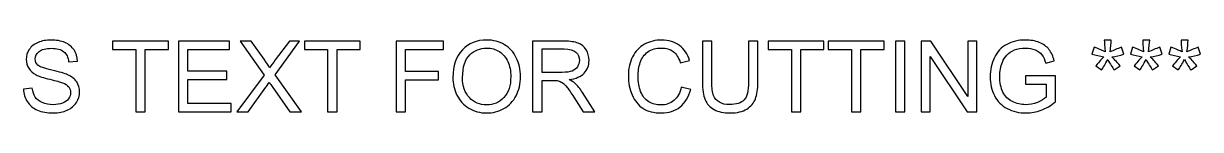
# Model space of a CAD drawing. Header units: centimetres. Extents: x -30.3 to 10.2, y 11.2 to 20.1.
# Drawn here: x -10.03 to 10.18, y 16.93 to 18.18 of the extents above; entities that cross this region are included whole.
import ezdxf

# ---------------------------------------------------------------- set-up
doc = ezdxf.new("R2010")
doc.units = ezdxf.units.CM
doc.header["$MEASUREMENT"] = 0
doc.layers.add('Layer 1', color=7, linetype='Continuous')

msp = doc.modelspace()

# ---------------------------------------------------------------- linework, layer by layer
at = {"layer": 'Layer 1', "color": 22}
for points, knots in [([(-10.03133, 17.33944), (-10.03133, 17.33944), (-9.88062, 17.35298), (-9.88062, 17.35298), (-9.88062, 17.35298), (-9.87356, 17.29202), (-9.85691, 17.24207), (-9.83067, 17.20284), (-9.83067, 17.20284), (-9.80442, 17.16389), (-9.76378, 17.13229), (-9.70875, 17.10801), (-9.70875, 17.10801), (-9.65371, 17.08403), (-9.59163, 17.07189), (-9.52276, 17.07189), (-9.52276, 17.07189), (-9.46152, 17.07189), (-9.40762, 17.08092), (-9.36077, 17.09927), (-9.36077, 17.09927), (-9.31392, 17.11761), (-9.27921, 17.14273), (-9.25635, 17.17462), (-9.25635, 17.17462), (-9.23349, 17.20651), (-9.22192, 17.24122), (-9.22192, 17.27848), (-9.22192, 17.27848), (-9.22192, 17.31629), (-9.23292, 17.34931), (-9.25493, 17.37782), (-9.25493, 17.37782), (-9.27695, 17.40604), (-9.31335, 17.42975), (-9.36415, 17.44922), (-9.36415, 17.44922), (-9.39661, 17.46164), (-9.46858, 17.48139), (-9.58005, 17.5082), (-9.58005, 17.5082), (-9.69153, 17.53502), (-9.76943, 17.56013), (-9.81402, 17.58384), (-9.81402, 17.58384), (-9.87187, 17.61432), (-9.91477, 17.65214), (-9.94299, 17.69701), (-9.94299, 17.69701), (-9.9715, 17.74188), (-9.98561, 17.7924), (-9.98561, 17.848), (-9.98561, 17.848), (-9.98561, 17.90952), (-9.96811, 17.96681), (-9.9334, 18.01987), (-9.9334, 18.01987), (-9.89868, 18.07321), (-9.84816, 18.11357), (-9.78128, 18.14123), (-9.78128, 18.14123), (-9.71467, 18.16889), (-9.64045, 18.18271), (-9.55889, 18.18271), (-9.55889, 18.18271), (-9.46914, 18.18271), (-9.38984, 18.16832), (-9.32126, 18.13925), (-9.32126, 18.13925), (-9.25268, 18.11047), (-9.1999, 18.06785), (-9.16293, 18.01141), (-9.16293, 18.01141), (-9.12596, 17.95524), (-9.1062, 17.89146), (-9.10338, 17.82034), (-9.10338, 17.82034), (-9.10338, 17.82034), (-9.25747, 17.80849), (-9.25747, 17.80849), (-9.25747, 17.80849), (-9.26566, 17.88497), (-9.2936, 17.94283), (-9.34129, 17.98177), (-9.34129, 17.98177), (-9.38899, 18.021), (-9.45955, 18.04047), (-9.55268, 18.04047), (-9.55268, 18.04047), (-9.64976, 18.04047), (-9.7206, 18.02269), (-9.76491, 17.98713), (-9.76491, 17.98713), (-9.80922, 17.95157), (-9.83151, 17.90868), (-9.83151, 17.85844), (-9.83151, 17.85844), (-9.83151, 17.81498), (-9.81571, 17.77914), (-9.78438, 17.75092), (-9.78438, 17.75092), (-9.75334, 17.72298), (-9.67291, 17.69391), (-9.54252, 17.66456), (-9.54252, 17.66456), (-9.41213, 17.63492), (-9.32267, 17.60924), (-9.27413, 17.58723), (-9.27413, 17.58723), (-9.20385, 17.55477), (-9.15164, 17.51385), (-9.11806, 17.4639), (-9.11806, 17.4639), (-9.08447, 17.41422), (-9.06782, 17.35693), (-9.06782, 17.29202), (-9.06782, 17.29202), (-9.06782, 17.22739), (-9.08617, 17.167), (-9.12314, 17.10999), (-9.12314, 17.10999), (-9.16011, 17.05298), (-9.21288, 17.00867), (-9.28203, 16.97706), (-9.28203, 16.97706), (-9.35117, 16.94545), (-9.42878, 16.92965), (-9.51543, 16.92965), (-9.51543, 16.92965), (-9.62493, 16.92965), (-9.71665, 16.94574), (-9.79059, 16.97763), (-9.79059, 16.97763), (-9.86482, 17.00952), (-9.92267, 17.0575), (-9.96472, 17.12184), (-9.96472, 17.12184), (-10.00706, 17.18591), (-10.02907, 17.25844), (-10.03133, 17.33944)], [0, 0, 0, 0, 0.02777778, 0.02777778, 0.02777778, 0.02777778, 0.05555556, 0.05555556, 0.05555556, 0.05555556, 0.08333333, 0.08333333, 0.08333333, 0.08333333, 0.11111111, 0.11111111, 0.11111111, 0.11111111, 0.13888889, 0.13888889, 0.13888889, 0.13888889, 0.16666667, 0.16666667, 0.16666667, 0.16666667, 0.19444444, 0.19444444, 0.19444444, 0.19444444, 0.22222222, 0.22222222, 0.22222222, 0.22222222, 0.25, 0.25, 0.25, 0.25, 0.27777778, 0.27777778, 0.27777778, 0.27777778, 0.30555556, 0.30555556, 0.30555556, 0.30555556, 0.33333333, 0.33333333, 0.33333333, 0.33333333, 0.36111111, 0.36111111, 0.36111111, 0.36111111, 0.38888889, 0.38888889, 0.38888889, 0.38888889, 0.41666667, 0.41666667, 0.41666667, 0.41666667, 0.44444444, 0.44444444, 0.44444444, 0.44444444, 0.47222222, 0.47222222, 0.47222222, 0.47222222, 0.5, 0.5, 0.5, 0.5, 0.52777778, 0.52777778, 0.52777778, 0.52777778, 0.55555556, 0.55555556, 0.55555556, 0.55555556, 0.58333333, 0.58333333, 0.58333333, 0.58333333, 0.61111111, 0.61111111, 0.61111111, 0.61111111, 0.63888889, 0.63888889, 0.63888889, 0.63888889, 0.66666667, 0.66666667, 0.66666667, 0.66666667, 0.69444444, 0.69444444, 0.69444444, 0.69444444, 0.72222222, 0.72222222, 0.72222222, 0.72222222, 0.75, 0.75, 0.75, 0.75, 0.77777778, 0.77777778, 0.77777778, 0.77777778, 0.80555556, 0.80555556, 0.80555556, 0.80555556, 0.83333333, 0.83333333, 0.83333333, 0.83333333, 0.86111111, 0.86111111, 0.86111111, 0.86111111, 0.88888889, 0.88888889, 0.88888889, 0.88888889, 0.91666667, 0.91666667, 0.91666667, 0.91666667, 0.94444444, 0.94444444, 0.94444444, 0.94444444, 1, 1, 1, 1]), ([(-8.10122, 16.94997), (-8.10122, 16.94997), (-8.10122, 18.02015), (-8.10122, 18.02015), (-8.10122, 18.02015), (-8.10122, 18.02015), (-8.50084, 18.02015), (-8.50084, 18.02015), (-8.50084, 18.02015), (-8.50084, 18.02015), (-8.50084, 18.16239), (-8.50084, 18.16239), (-8.50084, 18.16239), (-8.50084, 18.16239), (-7.54073, 18.16239), (-7.54073, 18.16239), (-7.54073, 18.16239), (-7.54073, 18.16239), (-7.54073, 18.02015), (-7.54073, 18.02015), (-7.54073, 18.02015), (-7.54073, 18.02015), (-7.94035, 18.02015), (-7.94035, 18.02015), (-7.94035, 18.02015), (-7.94035, 18.02015), (-7.94035, 16.94997), (-7.94035, 16.94997), (-7.94035, 16.94997), (-7.94035, 16.94997), (-8.10122, 16.94997), (-8.10122, 16.94997)], [0, 0, 0, 0, 0.11111111, 0.11111111, 0.11111111, 0.11111111, 0.22222222, 0.22222222, 0.22222222, 0.22222222, 0.33333333, 0.33333333, 0.33333333, 0.33333333, 0.44444444, 0.44444444, 0.44444444, 0.44444444, 0.55555556, 0.55555556, 0.55555556, 0.55555556, 0.66666667, 0.66666667, 0.66666667, 0.66666667, 0.77777778, 0.77777778, 0.77777778, 0.77777778, 1, 1, 1, 1]), ([(-7.37168, 16.94997), (-7.37168, 16.94997), (-7.37168, 18.16239), (-7.37168, 18.16239), (-7.37168, 18.16239), (-7.37168, 18.16239), (-6.49623, 18.16239), (-6.49623, 18.16239), (-6.49623, 18.16239), (-6.49623, 18.16239), (-6.49623, 18.02015), (-6.49623, 18.02015), (-6.49623, 18.02015), (-6.49623, 18.02015), (-7.21081, 18.02015), (-7.21081, 18.02015), (-7.21081, 18.02015), (-7.21081, 18.02015), (-7.21081, 17.64762), (-7.21081, 17.64762), (-7.21081, 17.64762), (-7.21081, 17.64762), (-6.54195, 17.64762), (-6.54195, 17.64762), (-6.54195, 17.64762), (-6.54195, 17.64762), (-6.54195, 17.50538), (-6.54195, 17.50538), (-6.54195, 17.50538), (-6.54195, 17.50538), (-7.21081, 17.50538), (-7.21081, 17.50538), (-7.21081, 17.50538), (-7.21081, 17.50538), (-7.21081, 17.09221), (-7.21081, 17.09221), (-7.21081, 17.09221), (-7.21081, 17.09221), (-6.46744, 17.09221), (-6.46744, 17.09221), (-6.46744, 17.09221), (-6.46744, 17.09221), (-6.46744, 16.94997), (-6.46744, 16.94997), (-6.46744, 16.94997), (-6.46744, 16.94997), (-7.37168, 16.94997), (-7.37168, 16.94997)], [0, 0, 0, 0, 0.07692308, 0.07692308, 0.07692308, 0.07692308, 0.15384615, 0.15384615, 0.15384615, 0.15384615, 0.23076923, 0.23076923, 0.23076923, 0.23076923, 0.30769231, 0.30769231, 0.30769231, 0.30769231, 0.38461538, 0.38461538, 0.38461538, 0.38461538, 0.46153846, 0.46153846, 0.46153846, 0.46153846, 0.53846154, 0.53846154, 0.53846154, 0.53846154, 0.61538462, 0.61538462, 0.61538462, 0.61538462, 0.69230769, 0.69230769, 0.69230769, 0.69230769, 0.76923077, 0.76923077, 0.76923077, 0.76923077, 0.84615385, 0.84615385, 0.84615385, 0.84615385, 1, 1, 1, 1]), ([(-6.36866, 16.94997), (-6.36866, 16.94997), (-5.90017, 17.57904), (-5.90017, 17.57904), (-5.90017, 17.57904), (-5.90017, 17.57904), (-6.31278, 18.16239), (-6.31278, 18.16239), (-6.31278, 18.16239), (-6.31278, 18.16239), (-6.12172, 18.16239), (-6.12172, 18.16239), (-6.12172, 18.16239), (-6.12172, 18.16239), (-5.90074, 17.85223), (-5.90074, 17.85223), (-5.90074, 17.85223), (-5.85474, 17.78789), (-5.82285, 17.73878), (-5.8045, 17.70463), (-5.8045, 17.70463), (-5.77713, 17.74696), (-5.74495, 17.79212), (-5.70798, 17.83981), (-5.70798, 17.83981), (-5.70798, 17.83981), (-5.46584, 18.16239), (-5.46584, 18.16239), (-5.46584, 18.16239), (-5.46584, 18.16239), (-5.29001, 18.16239), (-5.29001, 18.16239), (-5.29001, 18.16239), (-5.29001, 18.16239), (-5.71109, 17.5861), (-5.71109, 17.5861), (-5.71109, 17.5861), (-5.71109, 17.5861), (-5.25784, 16.94997), (-5.25784, 16.94997), (-5.25784, 16.94997), (-5.25784, 16.94997), (-5.45483, 16.94997), (-5.45483, 16.94997), (-5.45483, 16.94997), (-5.45483, 16.94997), (-5.76076, 17.38233), (-5.76076, 17.38233), (-5.76076, 17.38233), (-5.77825, 17.40689), (-5.79491, 17.43144), (-5.81043, 17.45571), (-5.81043, 17.45571), (-5.83752, 17.41507), (-5.85671, 17.38657), (-5.86857, 17.37048), (-5.86857, 17.37048), (-5.86857, 17.37048), (-6.1759, 16.94997), (-6.1759, 16.94997), (-6.1759, 16.94997), (-6.1759, 16.94997), (-6.36866, 16.94997), (-6.36866, 16.94997)], [0, 0, 0, 0, 0.05882353, 0.05882353, 0.05882353, 0.05882353, 0.11764706, 0.11764706, 0.11764706, 0.11764706, 0.17647059, 0.17647059, 0.17647059, 0.17647059, 0.23529412, 0.23529412, 0.23529412, 0.23529412, 0.29411765, 0.29411765, 0.29411765, 0.29411765, 0.35294118, 0.35294118, 0.35294118, 0.35294118, 0.41176471, 0.41176471, 0.41176471, 0.41176471, 0.47058824, 0.47058824, 0.47058824, 0.47058824, 0.52941176, 0.52941176, 0.52941176, 0.52941176, 0.58823529, 0.58823529, 0.58823529, 0.58823529, 0.64705882, 0.64705882, 0.64705882, 0.64705882, 0.70588235, 0.70588235, 0.70588235, 0.70588235, 0.76470588, 0.76470588, 0.76470588, 0.76470588, 0.82352941, 0.82352941, 0.82352941, 0.82352941, 0.88235294, 0.88235294, 0.88235294, 0.88235294, 1, 1, 1, 1]), ([(-4.80798, 16.94997), (-4.80798, 16.94997), (-4.80798, 18.02015), (-4.80798, 18.02015), (-4.80798, 18.02015), (-4.80798, 18.02015), (-5.2076, 18.02015), (-5.2076, 18.02015), (-5.2076, 18.02015), (-5.2076, 18.02015), (-5.2076, 18.16239), (-5.2076, 18.16239), (-5.2076, 18.16239), (-5.2076, 18.16239), (-4.24749, 18.16239), (-4.24749, 18.16239), (-4.24749, 18.16239), (-4.24749, 18.16239), (-4.24749, 18.02015), (-4.24749, 18.02015), (-4.24749, 18.02015), (-4.24749, 18.02015), (-4.64711, 18.02015), (-4.64711, 18.02015), (-4.64711, 18.02015), (-4.64711, 18.02015), (-4.64711, 16.94997), (-4.64711, 16.94997), (-4.64711, 16.94997), (-4.64711, 16.94997), (-4.80798, 16.94997), (-4.80798, 16.94997)], [0, 0, 0, 0, 0.11111111, 0.11111111, 0.11111111, 0.11111111, 0.22222222, 0.22222222, 0.22222222, 0.22222222, 0.33333333, 0.33333333, 0.33333333, 0.33333333, 0.44444444, 0.44444444, 0.44444444, 0.44444444, 0.55555556, 0.55555556, 0.55555556, 0.55555556, 0.66666667, 0.66666667, 0.66666667, 0.66666667, 0.77777778, 0.77777778, 0.77777778, 0.77777778, 1, 1, 1, 1]), ([(-3.63338, 16.94997), (-3.63338, 16.94997), (-3.63338, 18.16239), (-3.63338, 18.16239), (-3.63338, 18.16239), (-3.63338, 18.16239), (-2.8155, 18.16239), (-2.8155, 18.16239), (-2.8155, 18.16239), (-2.8155, 18.16239), (-2.8155, 18.02015), (-2.8155, 18.02015), (-2.8155, 18.02015), (-2.8155, 18.02015), (-3.47251, 18.02015), (-3.47251, 18.02015), (-3.47251, 18.02015), (-3.47251, 18.02015), (-3.47251, 17.64254), (-3.47251, 17.64254), (-3.47251, 17.64254), (-3.47251, 17.64254), (-2.90355, 17.64254), (-2.90355, 17.64254), (-2.90355, 17.64254), (-2.90355, 17.64254), (-2.90355, 17.5003), (-2.90355, 17.5003), (-2.90355, 17.5003), (-2.90355, 17.5003), (-3.47251, 17.5003), (-3.47251, 17.5003), (-3.47251, 17.5003), (-3.47251, 17.5003), (-3.47251, 16.94997), (-3.47251, 16.94997), (-3.47251, 16.94997), (-3.47251, 16.94997), (-3.63338, 16.94997), (-3.63338, 16.94997)], [0, 0, 0, 0, 0.09090909, 0.09090909, 0.09090909, 0.09090909, 0.18181818, 0.18181818, 0.18181818, 0.18181818, 0.27272727, 0.27272727, 0.27272727, 0.27272727, 0.36363636, 0.36363636, 0.36363636, 0.36363636, 0.45454545, 0.45454545, 0.45454545, 0.45454545, 0.54545455, 0.54545455, 0.54545455, 0.54545455, 0.63636364, 0.63636364, 0.63636364, 0.63636364, 0.72727273, 0.72727273, 0.72727273, 0.72727273, 0.81818182, 0.81818182, 0.81818182, 0.81818182, 1, 1, 1, 1]), ([(-2.65661, 17.5401), (-2.65661, 17.74104), (-2.60242, 17.89852), (-2.49433, 18.01225), (-2.49433, 18.01225), (-2.38624, 18.12599), (-2.24682, 18.18271), (-2.0758, 18.18271), (-2.0758, 18.18271), (-1.96376, 18.18271), (-1.863, 18.1559), (-1.77297, 18.10256), (-1.77297, 18.10256), (-1.68323, 18.04922), (-1.61465, 17.97472), (-1.56752, 17.87904), (-1.56752, 17.87904), (-1.52039, 17.78365), (-1.49668, 17.67528), (-1.49668, 17.55421), (-1.49668, 17.55421), (-1.49668, 17.43144), (-1.52151, 17.32137), (-1.57119, 17.22457), (-1.57119, 17.22457), (-1.62086, 17.12749), (-1.69113, 17.05411), (-1.78201, 17.00444), (-1.78201, 17.00444), (-1.87316, 16.95449), (-1.97138, 16.92965), (-2.07664, 16.92965), (-2.07664, 16.92965), (-2.19094, 16.92965), (-2.29283, 16.95731), (-2.38286, 17.01234), (-2.38286, 17.01234), (-2.4726, 17.06737), (-2.5409, 17.14245), (-2.58718, 17.23784), (-2.58718, 17.23784), (-2.63347, 17.33294), (-2.65661, 17.4337), (-2.65661, 17.5401)], [0, 0, 0, 0, 0.08333333, 0.08333333, 0.08333333, 0.08333333, 0.16666667, 0.16666667, 0.16666667, 0.16666667, 0.25, 0.25, 0.25, 0.25, 0.33333333, 0.33333333, 0.33333333, 0.33333333, 0.41666667, 0.41666667, 0.41666667, 0.41666667, 0.5, 0.5, 0.5, 0.5, 0.58333333, 0.58333333, 0.58333333, 0.58333333, 0.66666667, 0.66666667, 0.66666667, 0.66666667, 0.75, 0.75, 0.75, 0.75, 0.83333333, 0.83333333, 0.83333333, 0.83333333, 1, 1, 1, 1]), ([(-2.49066, 17.53727), (-2.49066, 17.39136), (-2.45144, 17.2765), (-2.37298, 17.19268), (-2.37298, 17.19268), (-2.29452, 17.10886), (-2.19602, 17.06681), (-2.07749, 17.06681), (-2.07749, 17.06681), (-1.9567, 17.06681), (-1.85764, 17.10914), (-1.77947, 17.19381), (-1.77947, 17.19381), (-1.70157, 17.27848), (-1.66263, 17.3987), (-1.66263, 17.55449), (-1.66263, 17.55449), (-1.66263, 17.65298), (-1.67928, 17.73906), (-1.71258, 17.81244), (-1.71258, 17.81244), (-1.74588, 17.88582), (-1.79471, 17.94283), (-1.85877, 17.98318), (-1.85877, 17.98318), (-1.92312, 18.02354), (-1.99508, 18.04386), (-2.07495, 18.04386), (-2.07495, 18.04386), (-2.1884, 18.04386), (-2.28605, 18.00491), (-2.3679, 17.92702), (-2.3679, 17.92702), (-2.44974, 17.84913), (-2.49066, 17.71931), (-2.49066, 17.53727)], [0, 0, 0, 0, 0.1, 0.1, 0.1, 0.1, 0.2, 0.2, 0.2, 0.2, 0.3, 0.3, 0.3, 0.3, 0.4, 0.4, 0.4, 0.4, 0.5, 0.5, 0.5, 0.5, 0.6, 0.6, 0.6, 0.6, 0.7, 0.7, 0.7, 0.7, 0.8, 0.8, 0.8, 0.8, 1, 1, 1, 1]), ([(-1.28699, 16.94997), (-1.28699, 16.94997), (-1.28699, 18.16239), (-1.28699, 18.16239), (-1.28699, 18.16239), (-1.28699, 18.16239), (-0.74964, 18.16239), (-0.74964, 18.16239), (-0.74964, 18.16239), (-0.64155, 18.16239), (-0.55942, 18.15139), (-0.50326, 18.12966), (-0.50326, 18.12966), (-0.4471, 18.10793), (-0.40222, 18.06954), (-0.36864, 18.01451), (-0.36864, 18.01451), (-0.33505, 17.95948), (-0.3184, 17.89852), (-0.3184, 17.83191), (-0.3184, 17.83191), (-0.3184, 17.74584), (-0.34634, 17.6733), (-0.40194, 17.61432), (-0.40194, 17.61432), (-0.45754, 17.55534), (-0.54333, 17.51808), (-0.65961, 17.502), (-0.65961, 17.502), (-0.61699, 17.48168), (-0.58482, 17.46136), (-0.56281, 17.4416), (-0.56281, 17.4416), (-0.51596, 17.3987), (-0.47165, 17.3448), (-0.43016, 17.28017), (-0.43016, 17.28017), (-0.43016, 17.28017), (-0.22047, 16.94997), (-0.22047, 16.94997), (-0.22047, 16.94997), (-0.22047, 16.94997), (-0.42085, 16.94997), (-0.42085, 16.94997), (-0.42085, 16.94997), (-0.42085, 16.94997), (-0.58115, 17.20228), (-0.58115, 17.20228), (-0.58115, 17.20228), (-0.62772, 17.27537), (-0.66638, 17.33097), (-0.69658, 17.36963), (-0.69658, 17.36963), (-0.72706, 17.4083), (-0.75415, 17.43511), (-0.77814, 17.45063), (-0.77814, 17.45063), (-0.80185, 17.46587), (-0.8264, 17.4766), (-0.85124, 17.4828), (-0.85124, 17.4828), (-0.8693, 17.48647), (-0.89893, 17.48845), (-0.94042, 17.48845), (-0.94042, 17.48845), (-0.94042, 17.48845), (-1.12612, 17.48845), (-1.12612, 17.48845), (-1.12612, 17.48845), (-1.12612, 17.48845), (-1.12612, 16.94997), (-1.12612, 16.94997), (-1.12612, 16.94997), (-1.12612, 16.94997), (-1.28699, 16.94997), (-1.28699, 16.94997)], [0, 0, 0, 0, 0.05, 0.05, 0.05, 0.05, 0.1, 0.1, 0.1, 0.1, 0.15, 0.15, 0.15, 0.15, 0.2, 0.2, 0.2, 0.2, 0.25, 0.25, 0.25, 0.25, 0.3, 0.3, 0.3, 0.3, 0.35, 0.35, 0.35, 0.35, 0.4, 0.4, 0.4, 0.4, 0.45, 0.45, 0.45, 0.45, 0.5, 0.5, 0.5, 0.5, 0.55, 0.55, 0.55, 0.55, 0.6, 0.6, 0.6, 0.6, 0.65, 0.65, 0.65, 0.65, 0.7, 0.7, 0.7, 0.7, 0.75, 0.75, 0.75, 0.75, 0.8, 0.8, 0.8, 0.8, 0.85, 0.85, 0.85, 0.85, 0.9, 0.9, 0.9, 0.9, 1, 1, 1, 1]), ([(-1.12612, 17.6273), (-1.12612, 17.6273), (-0.78181, 17.6273), (-0.78181, 17.6273), (-0.78181, 17.6273), (-0.70843, 17.6273), (-0.65142, 17.63492), (-0.61022, 17.65016), (-0.61022, 17.65016), (-0.56901, 17.66512), (-0.53769, 17.68939), (-0.51652, 17.72298), (-0.51652, 17.72298), (-0.49507, 17.75628), (-0.48435, 17.7924), (-0.48435, 17.83163), (-0.48435, 17.83163), (-0.48435, 17.88892), (-0.50495, 17.93633), (-0.54644, 17.97331), (-0.54644, 17.97331), (-0.58792, 18.01028), (-0.6534, 18.02862), (-0.74286, 18.02862), (-0.74286, 18.02862), (-0.74286, 18.02862), (-1.12612, 18.02862), (-1.12612, 18.02862), (-1.12612, 18.02862), (-1.12612, 18.02862), (-1.12612, 17.6273), (-1.12612, 17.6273)], [0, 0, 0, 0, 0.11111111, 0.11111111, 0.11111111, 0.11111111, 0.22222222, 0.22222222, 0.22222222, 0.22222222, 0.33333333, 0.33333333, 0.33333333, 0.33333333, 0.44444444, 0.44444444, 0.44444444, 0.44444444, 0.55555556, 0.55555556, 0.55555556, 0.55555556, 0.66666667, 0.66666667, 0.66666667, 0.66666667, 0.77777778, 0.77777778, 0.77777778, 0.77777778, 1, 1, 1, 1]), ([(1.26655, 17.37528), (1.26655, 17.37528), (1.42742, 17.33464), (1.42742, 17.33464), (1.42742, 17.33464), (1.39384, 17.20284), (1.33344, 17.10265), (1.24623, 17.03351), (1.24623, 17.03351), (1.15903, 16.96436), (1.05235, 16.92965), (0.9262, 16.92965), (0.9262, 16.92965), (0.79581, 16.92965), (0.68969, 16.95618), (0.60785, 17.00952), (0.60785, 17.00952), (0.52601, 17.06258), (0.46392, 17.13962), (0.4213, 17.24038), (0.4213, 17.24038), (0.37869, 17.34141), (0.35724, 17.4495), (0.35724, 17.56521), (0.35724, 17.56521), (0.35724, 17.69137), (0.38123, 17.80143), (0.42949, 17.89541), (0.42949, 17.89541), (0.47775, 17.98939), (0.54633, 18.06079), (0.63522, 18.10962), (0.63522, 18.10962), (0.72412, 18.15844), (0.82206, 18.18271), (0.92874, 18.18271), (0.92874, 18.18271), (1.05009, 18.18271), (1.15197, 18.15195), (1.23438, 18.09015), (1.23438, 18.09015), (1.31707, 18.02834), (1.37465, 17.9417), (1.4071, 17.82994), (1.4071, 17.82994), (1.4071, 17.82994), (1.24962, 17.79268), (1.24962, 17.79268), (1.24962, 17.79268), (1.22168, 17.88074), (1.18076, 17.94508), (1.12742, 17.98516), (1.12742, 17.98516), (1.07408, 18.02552), (1.00691, 18.04555), (0.92591, 18.04555), (0.92591, 18.04555), (0.83306, 18.04555), (0.75517, 18.02326), (0.6928, 17.97867), (0.6928, 17.97867), (0.63043, 17.93408), (0.5864, 17.87396), (0.56128, 17.79889), (0.56128, 17.79889), (0.53588, 17.72354), (0.52318, 17.64593), (0.52318, 17.56606), (0.52318, 17.56606), (0.52318, 17.46305), (0.53814, 17.37302), (0.56806, 17.29626), (0.56806, 17.29626), (0.59797, 17.21921), (0.64454, 17.16192), (0.70776, 17.12382), (0.70776, 17.12382), (0.77097, 17.08572), (0.83927, 17.06681), (0.91293, 17.06681), (0.91293, 17.06681), (1.00268, 17.06681), (1.07831, 17.09277), (1.1404, 17.14442), (1.1404, 17.14442), (1.20249, 17.19635), (1.24454, 17.27311), (1.26655, 17.37528)], [0, 0, 0, 0, 0.04347826, 0.04347826, 0.04347826, 0.04347826, 0.08695652, 0.08695652, 0.08695652, 0.08695652, 0.13043478, 0.13043478, 0.13043478, 0.13043478, 0.17391304, 0.17391304, 0.17391304, 0.17391304, 0.2173913, 0.2173913, 0.2173913, 0.2173913, 0.26086957, 0.26086957, 0.26086957, 0.26086957, 0.30434783, 0.30434783, 0.30434783, 0.30434783, 0.34782609, 0.34782609, 0.34782609, 0.34782609, 0.39130435, 0.39130435, 0.39130435, 0.39130435, 0.43478261, 0.43478261, 0.43478261, 0.43478261, 0.47826087, 0.47826087, 0.47826087, 0.47826087, 0.52173913, 0.52173913, 0.52173913, 0.52173913, 0.56521739, 0.56521739, 0.56521739, 0.56521739, 0.60869565, 0.60869565, 0.60869565, 0.60869565, 0.65217391, 0.65217391, 0.65217391, 0.65217391, 0.69565217, 0.69565217, 0.69565217, 0.69565217, 0.73913043, 0.73913043, 0.73913043, 0.73913043, 0.7826087, 0.7826087, 0.7826087, 0.7826087, 0.82608696, 0.82608696, 0.82608696, 0.82608696, 0.86956522, 0.86956522, 0.86956522, 0.86956522, 0.91304348, 0.91304348, 0.91304348, 0.91304348, 1, 1, 1, 1]), ([(2.42, 18.16239), (2.42, 18.16239), (2.58086, 18.16239), (2.58086, 18.16239), (2.58086, 18.16239), (2.58086, 18.16239), (2.58086, 17.4622), (2.58086, 17.4622), (2.58086, 17.4622), (2.58086, 17.34028), (2.56704, 17.24348), (2.53966, 17.1718), (2.53966, 17.1718), (2.512, 17.10039), (2.46233, 17.04197), (2.39065, 16.9971), (2.39065, 16.9971), (2.31868, 16.95223), (2.2247, 16.92965), (2.10786, 16.92965), (2.10786, 16.92965), (1.99469, 16.92965), (1.90184, 16.94912), (1.82987, 16.98835), (1.82987, 16.98835), (1.75762, 17.02758), (1.70626, 17.08403), (1.6755, 17.15825), (1.6755, 17.15825), (1.64474, 17.23247), (1.62921, 17.33379), (1.62921, 17.4622), (1.62921, 17.4622), (1.62921, 17.4622), (1.62921, 18.16239), (1.62921, 18.16239), (1.62921, 18.16239), (1.62921, 18.16239), (1.79008, 18.16239), (1.79008, 18.16239), (1.79008, 18.16239), (1.79008, 18.16239), (1.79008, 17.46248), (1.79008, 17.46248), (1.79008, 17.46248), (1.79008, 17.35722), (1.79996, 17.27932), (1.81943, 17.22965), (1.81943, 17.22965), (1.8389, 17.1797), (1.87221, 17.14103), (1.9199, 17.11422), (1.9199, 17.11422), (1.96731, 17.08713), (2.02545, 17.07358), (2.09403, 17.07358), (2.09403, 17.07358), (2.21144, 17.07358), (2.29526, 17.10039), (2.34521, 17.15373), (2.34521, 17.15373), (2.39516, 17.20736), (2.42, 17.31008), (2.42, 17.46248), (2.42, 17.46248), (2.42, 17.46248), (2.42, 18.16239), (2.42, 18.16239)], [0, 0, 0, 0, 0.05555556, 0.05555556, 0.05555556, 0.05555556, 0.11111111, 0.11111111, 0.11111111, 0.11111111, 0.16666667, 0.16666667, 0.16666667, 0.16666667, 0.22222222, 0.22222222, 0.22222222, 0.22222222, 0.27777778, 0.27777778, 0.27777778, 0.27777778, 0.33333333, 0.33333333, 0.33333333, 0.33333333, 0.38888889, 0.38888889, 0.38888889, 0.38888889, 0.44444444, 0.44444444, 0.44444444, 0.44444444, 0.5, 0.5, 0.5, 0.5, 0.55555556, 0.55555556, 0.55555556, 0.55555556, 0.61111111, 0.61111111, 0.61111111, 0.61111111, 0.66666667, 0.66666667, 0.66666667, 0.66666667, 0.72222222, 0.72222222, 0.72222222, 0.72222222, 0.77777778, 0.77777778, 0.77777778, 0.77777778, 0.83333333, 0.83333333, 0.83333333, 0.83333333, 0.88888889, 0.88888889, 0.88888889, 0.88888889, 1, 1, 1, 1]), ([(3.15688, 16.94997), (3.15688, 16.94997), (3.15688, 18.02015), (3.15688, 18.02015), (3.15688, 18.02015), (3.15688, 18.02015), (2.75726, 18.02015), (2.75726, 18.02015), (2.75726, 18.02015), (2.75726, 18.02015), (2.75726, 18.16239), (2.75726, 18.16239), (2.75726, 18.16239), (2.75726, 18.16239), (3.71737, 18.16239), (3.71737, 18.16239), (3.71737, 18.16239), (3.71737, 18.16239), (3.71737, 18.02015), (3.71737, 18.02015), (3.71737, 18.02015), (3.71737, 18.02015), (3.31775, 18.02015), (3.31775, 18.02015), (3.31775, 18.02015), (3.31775, 18.02015), (3.31775, 16.94997), (3.31775, 16.94997), (3.31775, 16.94997), (3.31775, 16.94997), (3.15688, 16.94997), (3.15688, 16.94997)], [0, 0, 0, 0, 0.11111111, 0.11111111, 0.11111111, 0.11111111, 0.22222222, 0.22222222, 0.22222222, 0.22222222, 0.33333333, 0.33333333, 0.33333333, 0.33333333, 0.44444444, 0.44444444, 0.44444444, 0.44444444, 0.55555556, 0.55555556, 0.55555556, 0.55555556, 0.66666667, 0.66666667, 0.66666667, 0.66666667, 0.77777778, 0.77777778, 0.77777778, 0.77777778, 1, 1, 1, 1]), ([(4.19122, 16.94997), (4.19122, 16.94997), (4.19122, 18.02015), (4.19122, 18.02015), (4.19122, 18.02015), (4.19122, 18.02015), (3.7916, 18.02015), (3.7916, 18.02015), (3.7916, 18.02015), (3.7916, 18.02015), (3.7916, 18.16239), (3.7916, 18.16239), (3.7916, 18.16239), (3.7916, 18.16239), (4.75171, 18.16239), (4.75171, 18.16239), (4.75171, 18.16239), (4.75171, 18.16239), (4.75171, 18.02015), (4.75171, 18.02015), (4.75171, 18.02015), (4.75171, 18.02015), (4.35209, 18.02015), (4.35209, 18.02015), (4.35209, 18.02015), (4.35209, 18.02015), (4.35209, 16.94997), (4.35209, 16.94997), (4.35209, 16.94997), (4.35209, 16.94997), (4.19122, 16.94997), (4.19122, 16.94997)], [0, 0, 0, 0, 0.11111111, 0.11111111, 0.11111111, 0.11111111, 0.22222222, 0.22222222, 0.22222222, 0.22222222, 0.33333333, 0.33333333, 0.33333333, 0.33333333, 0.44444444, 0.44444444, 0.44444444, 0.44444444, 0.55555556, 0.55555556, 0.55555556, 0.55555556, 0.66666667, 0.66666667, 0.66666667, 0.66666667, 0.77777778, 0.77777778, 0.77777778, 0.77777778, 1, 1, 1, 1]), ([(4.94447, 16.94997), (4.94447, 16.94997), (4.94447, 18.16239), (4.94447, 18.16239), (4.94447, 18.16239), (4.94447, 18.16239), (5.10534, 18.16239), (5.10534, 18.16239), (5.10534, 18.16239), (5.10534, 18.16239), (5.10534, 16.94997), (5.10534, 16.94997), (5.10534, 16.94997), (5.10534, 16.94997), (4.94447, 16.94997), (4.94447, 16.94997)], [0, 0, 0, 0, 0.2, 0.2, 0.2, 0.2, 0.4, 0.4, 0.4, 0.4, 0.6, 0.6, 0.6, 0.6, 1, 1, 1, 1]), ([(5.38614, 16.94997), (5.38614, 16.94997), (5.38614, 18.16239), (5.38614, 18.16239), (5.38614, 18.16239), (5.38614, 18.16239), (5.55096, 18.16239), (5.55096, 18.16239), (5.55096, 18.16239), (5.55096, 18.16239), (6.18709, 17.21074), (6.18709, 17.21074), (6.18709, 17.21074), (6.18709, 17.21074), (6.18709, 18.16239), (6.18709, 18.16239), (6.18709, 18.16239), (6.18709, 18.16239), (6.34118, 18.16239), (6.34118, 18.16239), (6.34118, 18.16239), (6.34118, 18.16239), (6.34118, 16.94997), (6.34118, 16.94997), (6.34118, 16.94997), (6.34118, 16.94997), (6.17636, 16.94997), (6.17636, 16.94997), (6.17636, 16.94997), (6.17636, 16.94997), (5.54024, 17.90162), (5.54024, 17.90162), (5.54024, 17.90162), (5.54024, 17.90162), (5.54024, 16.94997), (5.54024, 16.94997), (5.54024, 16.94997), (5.54024, 16.94997), (5.38614, 16.94997), (5.38614, 16.94997)], [0, 0, 0, 0, 0.09090909, 0.09090909, 0.09090909, 0.09090909, 0.18181818, 0.18181818, 0.18181818, 0.18181818, 0.27272727, 0.27272727, 0.27272727, 0.27272727, 0.36363636, 0.36363636, 0.36363636, 0.36363636, 0.45454545, 0.45454545, 0.45454545, 0.45454545, 0.54545455, 0.54545455, 0.54545455, 0.54545455, 0.63636364, 0.63636364, 0.63636364, 0.63636364, 0.72727273, 0.72727273, 0.72727273, 0.72727273, 0.81818182, 0.81818182, 0.81818182, 0.81818182, 1, 1, 1, 1]), ([(7.17797, 17.4258), (7.17797, 17.4258), (7.17797, 17.56804), (7.17797, 17.56804), (7.17797, 17.56804), (7.17797, 17.56804), (7.69105, 17.56804), (7.69105, 17.56804), (7.69105, 17.56804), (7.69105, 17.56804), (7.69105, 17.11874), (7.69105, 17.11874), (7.69105, 17.11874), (7.61231, 17.05609), (7.53103, 17.00867), (7.44721, 16.97706), (7.44721, 16.97706), (7.36339, 16.94545), (7.27731, 16.92965), (7.18926, 16.92965), (7.18926, 16.92965), (7.07016, 16.92965), (6.96207, 16.95505), (6.86471, 17.00613), (6.86471, 17.00613), (6.76762, 17.05693), (6.69396, 17.13087), (6.64457, 17.22711), (6.64457, 17.22711), (6.5949, 17.32363), (6.57007, 17.43144), (6.57007, 17.55026), (6.57007, 17.55026), (6.57007, 17.66822), (6.59462, 17.77829), (6.64401, 17.88074), (6.64401, 17.88074), (6.6934, 17.9829), (6.76424, 18.05882), (6.8568, 18.10821), (6.8568, 18.10821), (6.94937, 18.15788), (7.05605, 18.18271), (7.17684, 18.18271), (7.17684, 18.18271), (7.26433, 18.18271), (7.34364, 18.1686), (7.41447, 18.1401), (7.41447, 18.1401), (7.48531, 18.11159), (7.54091, 18.07208), (7.58098, 18.02157), (7.58098, 18.02157), (7.62134, 17.97077), (7.65182, 17.90444), (7.67271, 17.82288), (7.67271, 17.82288), (7.67271, 17.82288), (7.52793, 17.78337), (7.52793, 17.78337), (7.52793, 17.78337), (7.50958, 17.84489), (7.487, 17.89344), (7.46019, 17.929), (7.46019, 17.929), (7.4331, 17.96427), (7.39472, 17.9925), (7.34448, 18.01366), (7.34448, 18.01366), (7.29453, 18.03483), (7.23893, 18.04555), (7.17769, 18.04555), (7.17769, 18.04555), (7.10459, 18.04555), (7.04138, 18.03427), (6.98775, 18.01197), (6.98775, 18.01197), (6.93441, 17.98967), (6.89152, 17.96032), (6.8585, 17.92363), (6.8585, 17.92363), (6.82576, 17.88723), (6.80036, 17.84715), (6.7823, 17.80369), (6.7823, 17.80369), (6.75154, 17.72834), (6.73601, 17.64706), (6.73601, 17.55929), (6.73601, 17.55929), (6.73601, 17.45091), (6.75464, 17.36032), (6.79161, 17.28722), (6.79161, 17.28722), (6.82886, 17.21441), (6.88305, 17.16023), (6.95389, 17.12495), (6.95389, 17.12495), (7.02501, 17.08967), (7.10036, 17.07189), (7.18023, 17.07189), (7.18023, 17.07189), (7.24966, 17.07189), (7.31739, 17.08544), (7.38343, 17.11225), (7.38343, 17.11225), (7.44947, 17.13934), (7.49942, 17.16785), (7.53357, 17.19861), (7.53357, 17.19861), (7.53357, 17.19861), (7.53357, 17.4258), (7.53357, 17.4258), (7.53357, 17.4258), (7.53357, 17.4258), (7.17797, 17.4258), (7.17797, 17.4258)], [0, 0, 0, 0, 0.03333333, 0.03333333, 0.03333333, 0.03333333, 0.06666667, 0.06666667, 0.06666667, 0.06666667, 0.1, 0.1, 0.1, 0.1, 0.13333333, 0.13333333, 0.13333333, 0.13333333, 0.16666667, 0.16666667, 0.16666667, 0.16666667, 0.2, 0.2, 0.2, 0.2, 0.23333333, 0.23333333, 0.23333333, 0.23333333, 0.26666667, 0.26666667, 0.26666667, 0.26666667, 0.3, 0.3, 0.3, 0.3, 0.33333333, 0.33333333, 0.33333333, 0.33333333, 0.36666667, 0.36666667, 0.36666667, 0.36666667, 0.4, 0.4, 0.4, 0.4, 0.43333333, 0.43333333, 0.43333333, 0.43333333, 0.46666667, 0.46666667, 0.46666667, 0.46666667, 0.5, 0.5, 0.5, 0.5, 0.53333333, 0.53333333, 0.53333333, 0.53333333, 0.56666667, 0.56666667, 0.56666667, 0.56666667, 0.6, 0.6, 0.6, 0.6, 0.63333333, 0.63333333, 0.63333333, 0.63333333, 0.66666667, 0.66666667, 0.66666667, 0.66666667, 0.7, 0.7, 0.7, 0.7, 0.73333333, 0.73333333, 0.73333333, 0.73333333, 0.76666667, 0.76666667, 0.76666667, 0.76666667, 0.8, 0.8, 0.8, 0.8, 0.83333333, 0.83333333, 0.83333333, 0.83333333, 0.86666667, 0.86666667, 0.86666667, 0.86666667, 0.9, 0.9, 0.9, 0.9, 0.93333333, 0.93333333, 0.93333333, 0.93333333, 1, 1, 1, 1]), ([(8.3204, 17.94057), (8.3204, 17.94057), (8.35822, 18.05741), (8.35822, 18.05741), (8.35822, 18.05741), (8.44571, 18.02665), (8.50893, 18.00012), (8.54872, 17.97754), (8.54872, 17.97754), (8.53828, 18.07688), (8.53263, 18.14546), (8.53207, 18.18271), (8.53207, 18.18271), (8.53207, 18.18271), (8.6523, 18.18271), (8.6523, 18.18271), (8.6523, 18.18271), (8.6506, 18.12825), (8.64439, 18.06023), (8.6331, 17.97839), (8.6331, 17.97839), (8.68983, 18.00689), (8.75474, 18.03342), (8.82784, 18.05741), (8.82784, 18.05741), (8.82784, 18.05741), (8.86566, 17.94057), (8.86566, 17.94057), (8.86566, 17.94057), (8.79595, 17.91743), (8.72765, 17.9019), (8.66048, 17.89428), (8.66048, 17.89428), (8.69406, 17.86521), (8.7412, 17.813), (8.80216, 17.73822), (8.80216, 17.73822), (8.80216, 17.73822), (8.70338, 17.66794), (8.70338, 17.66794), (8.70338, 17.66794), (8.67149, 17.7114), (8.63367, 17.77067), (8.59021, 17.84546), (8.59021, 17.84546), (8.54929, 17.76785), (8.51344, 17.70858), (8.48268, 17.66794), (8.48268, 17.66794), (8.48268, 17.66794), (8.3856, 17.73822), (8.3856, 17.73822), (8.3856, 17.73822), (8.4491, 17.81695), (8.49482, 17.86888), (8.52219, 17.89428), (8.52219, 17.89428), (8.45135, 17.90811), (8.38419, 17.92363), (8.3204, 17.94057)], [0, 0, 0, 0, 0.0625, 0.0625, 0.0625, 0.0625, 0.125, 0.125, 0.125, 0.125, 0.1875, 0.1875, 0.1875, 0.1875, 0.25, 0.25, 0.25, 0.25, 0.3125, 0.3125, 0.3125, 0.3125, 0.375, 0.375, 0.375, 0.375, 0.4375, 0.4375, 0.4375, 0.4375, 0.5, 0.5, 0.5, 0.5, 0.5625, 0.5625, 0.5625, 0.5625, 0.625, 0.625, 0.625, 0.625, 0.6875, 0.6875, 0.6875, 0.6875, 0.75, 0.75, 0.75, 0.75, 0.8125, 0.8125, 0.8125, 0.8125, 0.875, 0.875, 0.875, 0.875, 1, 1, 1, 1]), ([(8.97939, 17.94057), (8.97939, 17.94057), (9.01721, 18.05741), (9.01721, 18.05741), (9.01721, 18.05741), (9.1047, 18.02665), (9.16792, 18.00012), (9.20771, 17.97754), (9.20771, 17.97754), (9.19727, 18.07688), (9.19162, 18.14546), (9.19106, 18.18271), (9.19106, 18.18271), (9.19106, 18.18271), (9.31129, 18.18271), (9.31129, 18.18271), (9.31129, 18.18271), (9.30959, 18.12825), (9.30338, 18.06023), (9.29209, 17.97839), (9.29209, 17.97839), (9.34882, 18.00689), (9.41373, 18.03342), (9.48683, 18.05741), (9.48683, 18.05741), (9.48683, 18.05741), (9.52465, 17.94057), (9.52465, 17.94057), (9.52465, 17.94057), (9.45494, 17.91743), (9.38664, 17.9019), (9.31947, 17.89428), (9.31947, 17.89428), (9.35305, 17.86521), (9.40019, 17.813), (9.46115, 17.73822), (9.46115, 17.73822), (9.46115, 17.73822), (9.36237, 17.66794), (9.36237, 17.66794), (9.36237, 17.66794), (9.33048, 17.7114), (9.29266, 17.77067), (9.2492, 17.84546), (9.2492, 17.84546), (9.20828, 17.76785), (9.17243, 17.70858), (9.14167, 17.66794), (9.14167, 17.66794), (9.14167, 17.66794), (9.04459, 17.73822), (9.04459, 17.73822), (9.04459, 17.73822), (9.10809, 17.81695), (9.15381, 17.86888), (9.18118, 17.89428), (9.18118, 17.89428), (9.11034, 17.90811), (9.04318, 17.92363), (8.97939, 17.94057)], [0, 0, 0, 0, 0.0625, 0.0625, 0.0625, 0.0625, 0.125, 0.125, 0.125, 0.125, 0.1875, 0.1875, 0.1875, 0.1875, 0.25, 0.25, 0.25, 0.25, 0.3125, 0.3125, 0.3125, 0.3125, 0.375, 0.375, 0.375, 0.375, 0.4375, 0.4375, 0.4375, 0.4375, 0.5, 0.5, 0.5, 0.5, 0.5625, 0.5625, 0.5625, 0.5625, 0.625, 0.625, 0.625, 0.625, 0.6875, 0.6875, 0.6875, 0.6875, 0.75, 0.75, 0.75, 0.75, 0.8125, 0.8125, 0.8125, 0.8125, 0.875, 0.875, 0.875, 0.875, 1, 1, 1, 1]), ([(9.63838, 17.94057), (9.63838, 17.94057), (9.6762, 18.05741), (9.6762, 18.05741), (9.6762, 18.05741), (9.76369, 18.02665), (9.82691, 18.00012), (9.8667, 17.97754), (9.8667, 17.97754), (9.85626, 18.07688), (9.85061, 18.14546), (9.85005, 18.18271), (9.85005, 18.18271), (9.85005, 18.18271), (9.97028, 18.18271), (9.97028, 18.18271), (9.97028, 18.18271), (9.96858, 18.12825), (9.96237, 18.06023), (9.95108, 17.97839), (9.95108, 17.97839), (10.00781, 18.00689), (10.07272, 18.03342), (10.14582, 18.05741), (10.14582, 18.05741), (10.14582, 18.05741), (10.18364, 17.94057), (10.18364, 17.94057), (10.18364, 17.94057), (10.11393, 17.91743), (10.04563, 17.9019), (9.97846, 17.89428), (9.97846, 17.89428), (10.01204, 17.86521), (10.05918, 17.813), (10.12014, 17.73822), (10.12014, 17.73822), (10.12014, 17.73822), (10.02136, 17.66794), (10.02136, 17.66794), (10.02136, 17.66794), (9.98947, 17.7114), (9.95165, 17.77067), (9.90819, 17.84546), (9.90819, 17.84546), (9.86727, 17.76785), (9.83142, 17.70858), (9.80066, 17.66794), (9.80066, 17.66794), (9.80066, 17.66794), (9.70358, 17.73822), (9.70358, 17.73822), (9.70358, 17.73822), (9.76708, 17.81695), (9.8128, 17.86888), (9.84017, 17.89428), (9.84017, 17.89428), (9.76933, 17.90811), (9.70217, 17.92363), (9.63838, 17.94057)], [0, 0, 0, 0, 0.0625, 0.0625, 0.0625, 0.0625, 0.125, 0.125, 0.125, 0.125, 0.1875, 0.1875, 0.1875, 0.1875, 0.25, 0.25, 0.25, 0.25, 0.3125, 0.3125, 0.3125, 0.3125, 0.375, 0.375, 0.375, 0.375, 0.4375, 0.4375, 0.4375, 0.4375, 0.5, 0.5, 0.5, 0.5, 0.5625, 0.5625, 0.5625, 0.5625, 0.625, 0.625, 0.625, 0.625, 0.6875, 0.6875, 0.6875, 0.6875, 0.75, 0.75, 0.75, 0.75, 0.8125, 0.8125, 0.8125, 0.8125, 0.875, 0.875, 0.875, 0.875, 1, 1, 1, 1])]:
    msp.add_open_spline(points, degree=3, knots=knots, dxfattribs=at)

doc.saveas('drawing.dxf')
